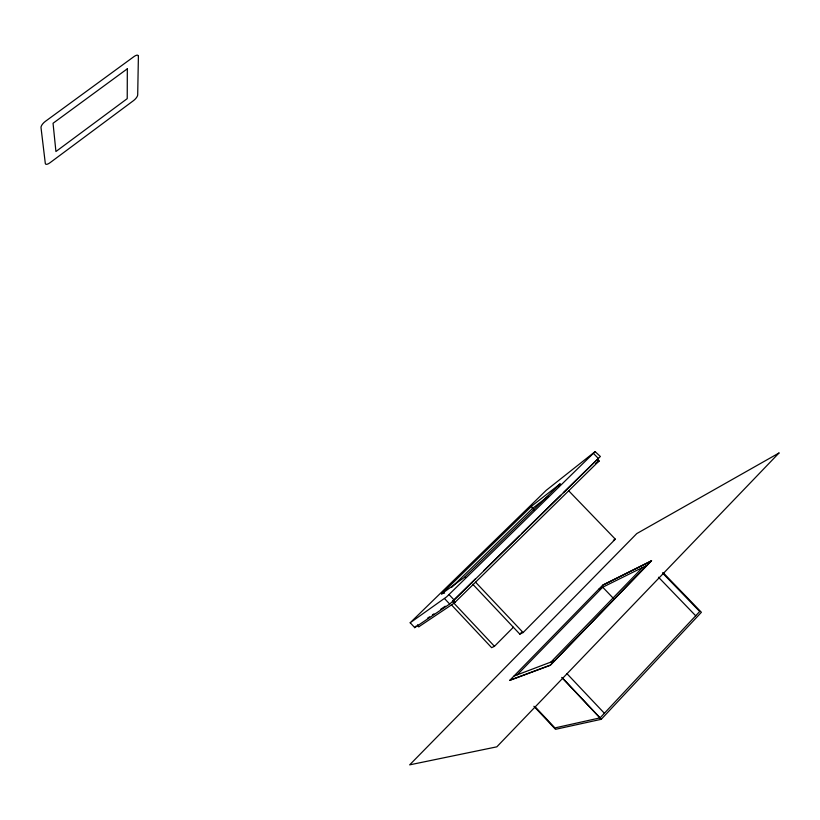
<?xml version="1.0" encoding="UTF-8"?>
<svg xmlns="http://www.w3.org/2000/svg" width="820" height="820" viewBox="0 0 820 820"><rect width="100%" height="100%" fill="white"/><g stroke="black" fill="none" stroke-linecap="round" stroke-linejoin="round"><path stroke-width="1.23" d="M417.4 625.26L418.815 626.767L417.759 624.861M475.364 578.92L453.234 600.609C451.553 601.388 454.229 604.166 454.926 602.413L598.948 461.117L597.524 459.19M415.227 626.982L414.694 627.679L449.678 604.043L453.829 600.301L600.373 456.484L595.115 451.625L546.161 490.37L410.143 622.8L446.654 596.827L595.115 451.625M535.101 706.768L554.935 727.914L600.096 717.859L699.716 611.495L662.55 573.016M533.881 706.266L555.509 729.328L601.245 719.304L701.397 612.284L663.144 572.678M415.432 626.777L416.15 626.039M550.968 662.047L642.624 567.46M517.164 674.86L602.71 587.202L613.145 598.098M472.73 584.199L519.839 634.126L521.633 632.312M519.839 634.126L523.119 632.548L615.328 539.16L568.762 490.862M451.564 604.986L491.631 647.667L494.46 646.303L513.402 627.218M483.8 570.659L519.706 535.47M521.51 533.697L560.716 495.28M563.35 492.697L597.216 459.518M451.533 587.458L532.631 508.369L548.498 496.1M595.75 463.474L599.143 460.881M454.188 603.089L418.815 626.767M427.456 618.27L429.577 616.824M432.447 614.877L433.903 613.893M440.617 609.342L445.26 606.185M613.37 540.298L615.328 539.16M602.803 585.172L651.049 561.105L550.333 665.112L510.101 680.108M599.051 589.016L646.98 565.298M514.078 676.028L554.668 660.643M593.506 453.47L598.446 458.564M597.319 459.62L598.866 461.209M658.501 577.229L695.698 615.779M532.631 508.369L534.138 509.937M566.876 673.568L604.391 713.277M475.6 582.21L523.119 632.548M562.551 678.068L600.096 717.859M561.71 677.412L601.245 719.304M449.032 594.572L454.136 599.994M453.234 600.609L454.926 602.413M453.983 603.223L494.46 646.303M444.583 598.631L449.678 604.043M410.236 622.79L414.756 627.638M532.487 508.379A2.89 1.199 47.1 0 1 531.801 506.811M558.861 486.67A3.085 2.798 39.1 0 1 560.162 484.241M441.847 594.059A2.972 2.552 44.6 0 1 444.604 593.168M465.001 577.239A3.188 1.517 48 0 1 465.904 577.393M127.325 68.808L127.223 98.646L55.924 151.526L53.044 123.266L127.325 68.808M138.395 56.313L137.698 94.874A5.514 2.019 -44.2 0 1 133.475 100.655L50.01 162.729A5.648 2.122 -42.4 0 1 45.315 163.498L41.01 127.582A5.955 2.357 -42.8 0 1 45.346 121.38L134.019 56.559A5.812 2.235 -44.8 0 1 138.395 56.313M779 452.999L496.828 746.835L409.662 764.855L636.771 533.584L779 452.999M651.572 560.706L550.292 665.307L509.661 680.436L602.813 585.049L651.572 560.706M559.999 483.984L464.11 577.577L441.611 593.885L531.985 505.837L559.999 483.984"/></g></svg>
